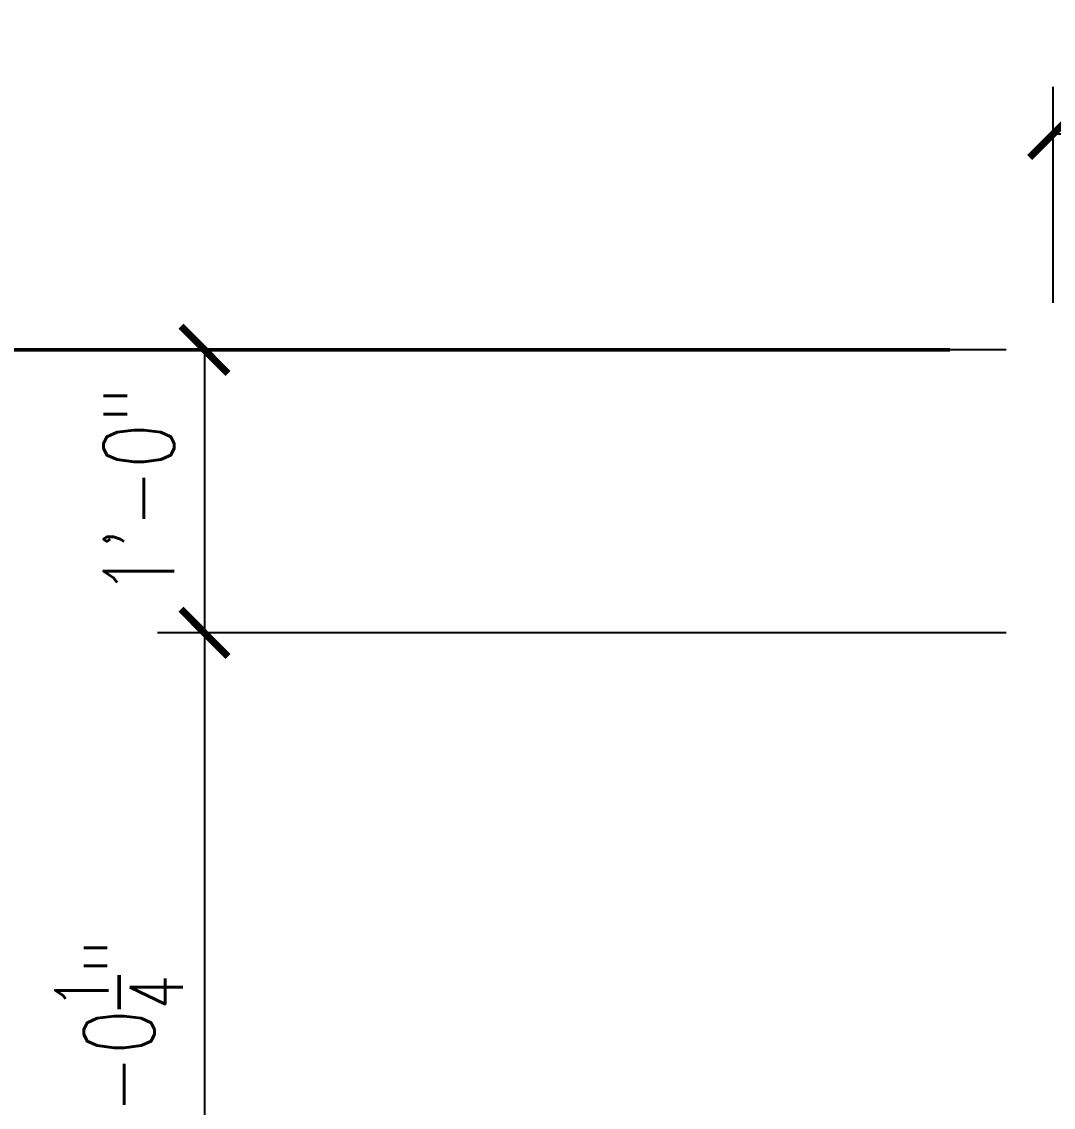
# Model space of a CAD drawing. Header units: inches. Extents: x 3850 to 5846, y -3 to 909.
# Drawn here: x 5079.5 to 5123.25, y 778.14 to 824.17 of the extents above; entities that cross this region are included whole.
import ezdxf

# ---------------------------------------------------------------- set-up
doc = ezdxf.new("R2010")
doc.units = ezdxf.units.IN
doc.header["$LTSCALE"] = 0.5
doc.header["$MEASUREMENT"] = 0
doc.layers.get('0').update_dxf_attribs({"lineweight": 18})
doc.layers.get('Defpoints').update_dxf_attribs({"color": 140, "lineweight": 18})
doc.layers.add('A-Anno-Dims', color=211, linetype='Continuous', lineweight=18)
doc.layers.add('A-Detl-Wide', color=213, linetype='Continuous', lineweight=50)
doc.styles.add('Arch-Dim', font='romans.shx', dxfattribs={"width": 0.75})
doc.dimstyles.new('Aec-Arch-I-96', dxfattribs={"dimscale": 96, "dimtxt": 0.09375, "dimasz": 0.0625, "dimexe": 0.0625, "dimexo": 0.0625, "dimgap": 0.03125, "dimtad": 1, "dimdec": 4, "dimzin": 3, "dimdsep": 46, "dimlunit": 4, "dimtxsty": 'Arch-Dim', "dimblk": 'ARCHTICK', "dimcen": 0.09375, "dimazin": 2, "dimtfac": 0.75, "dimtdec": 4, "dimtix": 1, "dimtmove": 2, "dimatfit": 2, "dimfxl": 1, "dimtolj": 1, "dimtzin": 0, "dimarcsym": 0})

# ---------------------------------------------------------------- blocks, each defined once
blk = doc.blocks.new('_ArchTick')
at = {"color": 0, "linetype": 'ByBlock', "const_width": 0.15}
blk.add_lwpolyline([(-0.5, -0.5), (0.5, 0.5)], dxfattribs=at)
blk = doc.blocks.new('*D198')
at = {"layer": 'A-Anno-Dims', "color": 0, "lineweight": -2, "transparency": 16777216}
for p, q in [((5121.253, 810.25), (5073.253, 810.25)), ((5075.253, 729.004), (5075.253, 810.25)), ((5121.253, 729.004), (5073.253, 729.004))]:
    blk.add_line(p, q, dxfattribs=at)
at = {"layer": 'Defpoints', "color": 0, "transparency": 16777216}
for p in [(5075.253, 810.25), (5123.253, 810.25), (5123.253, 729.004)]:
    blk.add_point(p, dxfattribs=at)
at = {"layer": 'A-Anno-Dims', "color": 0, "lineweight": -2, "transparency": 16777216, "xscale": 2, "yscale": 2, "zscale": 2}
for p, rotation in [((5075.253, 810.25), 90), ((5075.253, 729.004), 270)]:
    blk.add_blockref('_ArchTick', p, dxfattribs=dict(at, rotation=rotation))
at = {"layer": 'A-Anno-Dims', "color": 0, "transparency": 16777216, "insert": (5071.628, 769.627), "char_height": 3, "attachment_point": 5, "rotation": 90, "style": 'Arch-Dim'}
blk.add_mtext('\\A1;6\'-9{\\H0.750000x;\\S1/4;}"', dxfattribs=at)
blk = doc.blocks.new('*D199')
at = {"layer": 'A-Anno-Dims', "color": 0, "lineweight": -2, "transparency": 16777216}
for p, q in [((5121.253, 810.25), (5061.252, 810.25)), ((5063.252, 57), (5063.252, 810.25)), ((5121.253, 57), (5061.252, 57))]:
    blk.add_line(p, q, dxfattribs=at)
at = {"layer": 'Defpoints', "color": 0, "transparency": 16777216}
for p in [(5063.252, 810.25), (5123.253, 810.25), (5123.253, 57)]:
    blk.add_point(p, dxfattribs=at)
at = {"layer": 'A-Anno-Dims', "color": 0, "lineweight": -2, "transparency": 16777216, "xscale": 2, "yscale": 2, "zscale": 2}
for p, rotation in [((5063.252, 810.25), 90), ((5063.252, 57), 270)]:
    blk.add_blockref('_ArchTick', p, dxfattribs=dict(at, rotation=rotation))
at = {"layer": 'A-Anno-Dims', "color": 0, "transparency": 16777216, "insert": (5059.627, 433.625), "char_height": 3, "attachment_point": 5, "rotation": 90, "style": 'Arch-Dim'}
blk.add_mtext('\\A1;62\'-9{\\H0.750000x;\\S1/4;}"', dxfattribs=at)
blk = doc.blocks.new('*D200')
at = {"layer": 'A-Detl-Wide', "color": 0, "lineweight": -2, "transparency": 16777216}
for p, q in [((5121.253, 810.25), (5085.253, 810.25)), ((5087.253, 810.25), (5087.253, 798.25)), ((5121.253, 798.25), (5085.253, 798.25))]:
    blk.add_line(p, q, dxfattribs=at)
at = {"layer": 'Defpoints', "color": 0, "transparency": 16777216}
for p in [(5123.253, 810.25), (5087.253, 798.25), (5123.253, 798.25)]:
    blk.add_point(p, dxfattribs=at)
at = {"layer": 'A-Detl-Wide', "color": 0, "lineweight": -2, "transparency": 16777216, "xscale": 2, "yscale": 2, "zscale": 2}
for p, rotation in [((5087.253, 810.25), 90), ((5087.253, 798.25), 270)]:
    blk.add_blockref('_ArchTick', p, dxfattribs=dict(at, rotation=rotation))
at = {"layer": 'A-Detl-Wide', "color": 0, "transparency": 16777216, "insert": (5084.467, 804.25), "char_height": 3, "attachment_point": 5, "rotation": 90, "style": 'Arch-Dim'}
blk.add_mtext('\\A1;1\'-0"', dxfattribs=at)
blk = doc.blocks.new('*D201')
at = {"layer": 'A-Detl-Wide', "color": 0, "lineweight": -2, "transparency": 16777216}
for p, q in [((5121.253, 798.25), (5085.253, 798.25)), ((5087.253, 798.25), (5087.253, 762)), ((5121.253, 762), (5085.253, 762))]:
    blk.add_line(p, q, dxfattribs=at)
at = {"layer": 'Defpoints', "color": 0, "transparency": 16777216}
for p in [(5123.253, 798.25), (5087.253, 762), (5123.253, 762)]:
    blk.add_point(p, dxfattribs=at)
at = {"layer": 'A-Detl-Wide', "color": 0, "lineweight": -2, "transparency": 16777216, "xscale": 2, "yscale": 2, "zscale": 2}
for p, rotation in [((5087.253, 798.25), 90), ((5087.253, 762), 270)]:
    blk.add_blockref('_ArchTick', p, dxfattribs=dict(at, rotation=rotation))
at = {"layer": 'A-Detl-Wide', "color": 0, "transparency": 16777216, "insert": (5083.628, 780.125), "char_height": 3, "attachment_point": 5, "rotation": 90, "style": 'Arch-Dim'}
blk.add_mtext('\\A1;3\'-0{\\H0.750000x;\\S1/4;}"', dxfattribs=at)
blk = doc.blocks.new('*D230')
at = {"layer": 'A-Detl-Wide', "color": 0, "lineweight": -2, "transparency": 16777216}
for p, q in [((5123.253, 812.25), (5123.253, 821.412)), ((5123.253, 819.412), (5163.253, 819.412))]:
    blk.add_line(p, q, dxfattribs=at)
at = {"layer": 'Defpoints', "color": 0, "transparency": 16777216}
for p in [(5163.253, 819.412), (5163.253, 819.412), (5123.253, 810.25)]:
    blk.add_point(p, dxfattribs=at)
at = {"layer": 'A-Detl-Wide', "color": 0, "lineweight": -2, "transparency": 16777216, "xscale": 2, "yscale": 2, "zscale": 2, "rotation": 180}
blk.add_blockref('_ArchTick', (5123.253, 819.412), dxfattribs=at)
at = {"layer": 'A-Detl-Wide', "color": 0, "lineweight": -2, "transparency": 16777216, "xscale": 2, "yscale": 2, "zscale": 2}
blk.add_blockref('_ArchTick', (5163.253, 819.412), dxfattribs=at)
at = {"layer": 'A-Detl-Wide', "color": 0, "transparency": 16777216, "insert": (5143.253, 822.198), "char_height": 3, "attachment_point": 5, "style": 'Arch-Dim'}
blk.add_mtext('\\A1;3\'-4"', dxfattribs=at)

msp = doc.modelspace()

# ---------------------------------------------------------------- linework, layer by layer
at = {"layer": 'A-Detl-Wide'}
for p, q in [((5050.6458, 810.24998), (5084.15378, 810.24998)), ((5062.92132, 810.24998), (5118.86589, 810.24998))]:
    msp.add_line(p, q, dxfattribs=at)

# ---------------------------------------------------------------- dimensions: what is measured, and where the dimension line sits
at = {"layer": 'A-Anno-Dims'}
for base, p1, picture, middle in [((5063.25237, 810.24998), (5123.25292, 57.00008), '*D199', (5059.62737, 433.62503)), ((5075.25259, 810.24998), (5123.25292, 729.00438), '*D198', (5071.62759, 769.62718))]:
    dim = msp.add_linear_dim(base=base, p1=p1, p2=(5123.25292, 810.24998), angle=90, dimstyle='Aec-Arch-I-96', override={"dimscale": 32}, dxfattribs=at)
    dim.commit()
    dim.dimension.update_dxf_attribs({"geometry": picture, "text_midpoint": middle})
at = {"layer": 'A-Detl-Wide'}
for base, p1, p2, angle, picture, middle in [((5163.25312, 819.41196), (5123.25304, 810.24998), (5163.25312, 819.41196), 180, '*D230', (5143.25308, 822.19768)), ((5087.25281, 798.24998), (5123.25304, 810.24998), (5123.25304, 798.24998), 90, '*D200', (5084.4671, 804.24998)), ((5087.25281, 761.99998), (5123.25304, 798.24998), (5123.25304, 761.99998), 90, '*D201', (5083.62781, 780.12498))]:
    dim = msp.add_linear_dim(base=base, p1=p1, p2=p2, angle=angle, dimstyle='Aec-Arch-I-96', override={"dimscale": 32}, dxfattribs=at)
    dim.commit()
    dim.dimension.update_dxf_attribs({"geometry": picture, "text_midpoint": middle})

doc.saveas('drawing.dxf')
